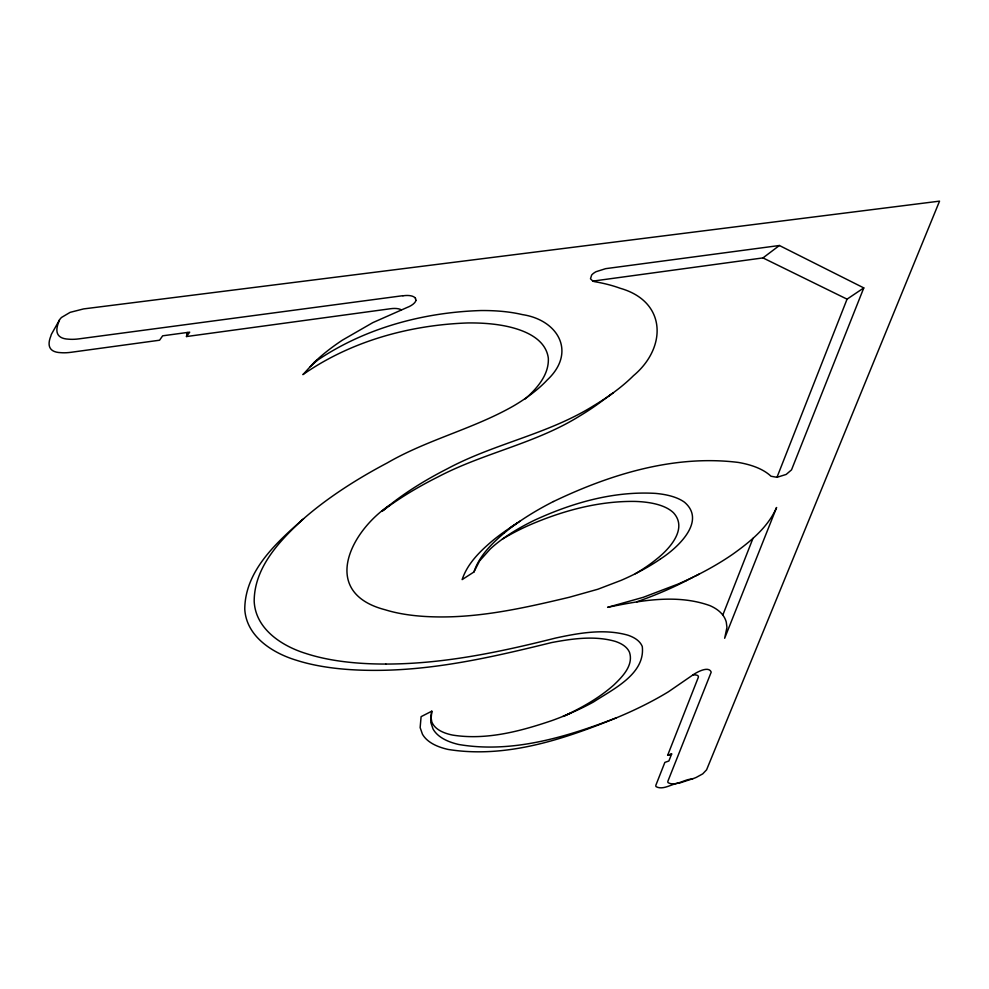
<?xml version="1.0" encoding="UTF-8"?>
<svg xmlns="http://www.w3.org/2000/svg" width="989" height="989" viewBox="0 0 989 989"><rect width="100%" height="100%" fill="white"/><g stroke="black" fill="none" stroke-linecap="round" stroke-linejoin="round"><path stroke-width="1.48" d="M415.813 300.273L415.442 298.332M401.25 309.792A19.545 8.617 -19.9 0 0 390.544 308.729L186.476 336.544L187.242 332.489M693.388 674.609L668.477 691.744A138.633 43.627 -20.8 0 1 616.345 717.853C563.569 739.413 505.614 758.736 447.992 749.415A191.779 61.095 -20.9 0 1 422.414 734.122L420.14 727.607L421.104 716.654L431.785 711.19L430.907 716.654L431.76 721.698A136.074 43.565 -20.6 0 0 452.542 735.074C486.328 740.452 520.548 731.242 552.369 720.425A100.235 31.809 -20.5 0 0 570.999 712.995A99.901 31.697 -20.5 0 0 593.524 701.967C612.908 689.234 645.36 674.102 642.294 646.596A136.136 43.405 -20.3 0 0 627.768 635.148C604.131 628.51 579.097 632.985 555.595 638.053C500.026 652.048 443.356 664.052 385.784 664.052M431.785 711.19L430.771 722.316L433.009 728.93A194.722 62.122 -21 0 0 458.748 744.494C512.364 753.606 566.685 736.953 616.332 717.841M519.942 521.203L509.533 528.163A138.485 49.153 -21.1 0 0 492.04 541.131C479.677 551.664 467.327 563.792 462.147 579.603L473.929 571.988C479.232 555.954 491.743 543.641 504.303 532.947M473.929 571.988L479.591 560.924L490.148 549.105A99.345 35.431 -20.9 0 1 534.48 520.239C572.112 502.857 613.576 490.94 655.361 493.387A145.049 51.107 -20.8 0 1 684.598 502.301C706.776 521.388 677.094 548.351 660.38 559.02M671.568 754.199L667.649 755.299L698.234 677.552A13.908 4.24 -21.3 0 0 695.205 674.918A11.979 3.647 -21.4 0 0 692.844 675.042M722.811 615.059L752.975 538.35M553.457 501.534C610.411 474.226 674.597 454.483 738.326 462.432A205.897 71.999 -21 0 1 770.987 476.241L776.983 477.304L847.054 299.16L863.793 287.91L779.394 245.507L605.639 268.662L596.033 271.715A9.902 4.265 -22 0 0 591.645 275.053L590.495 278.787L592.819 281.074A19.211 8.271 -22.1 0 0 595.217 281.778A249.846 102.46 -20.1 0 1 620.165 288.269C666.673 301.373 667.167 347.535 633.455 375.696A139.894 57.313 -21 0 1 613.365 392.707L599.309 403.018A140.735 57.461 -20.9 0 1 579.789 415.924C535.754 443.517 483.633 452.875 437.917 476.945A178.341 66.003 -20.5 0 0 382.15 511.177L389.666 505.119C349.587 531.897 319.942 592.893 385.253 609.793A272.395 100.89 -21.3 0 0 433.689 616.839C479.702 618.125 524.949 607.815 569.404 597.232L597.888 589.234L621.08 580.37A97.577 34.244 -21.1 0 0 660.405 559.02M863.793 287.91L791.521 469.862L786.181 474.436L776.983 477.304M667.649 755.299L671.704 753.853L668.885 760.986L664.855 762.408L656.004 784.883A19.36 5.378 -21.1 0 0 656.103 786.675C663.359 790.619 672.273 783.313 679.406 783.065A11.67 3.239 -21.1 0 0 680.729 782.658L692.893 778.677A11.67 3.227 -21.2 0 0 696.281 777.391L702.734 773.868L706.591 769.813L939.55 201.138L83.608 308.914L70.17 312.339L61.602 317.395A15.651 7.294 -16.8 0 0 59.464 319.991L51.613 333.923A15.948 7.38 -16.7 0 0 50.934 335.84C46.57 346.41 49.982 352.22 60.589 352.653A30.325 13.97 -16.8 0 0 70.862 352.319L159.563 340.216L162.653 335.815L189.69 332.156L186.476 336.544M416.023 300.223A11.386 5.056 -20.2 0 1 407.072 307.492L372.791 322.649L342.429 340.129A145.049 61.306 -20.2 0 0 313.995 362.604L302.906 374.633C350.774 341.168 409.594 325.01 467.574 322.958A185.672 76.536 -19.7 0 1 508.371 326.679C524.974 330.487 545.743 338.93 548.326 358.117C549.179 374.843 536.916 388.454 525.258 398.888M310.262 366.659L317.444 360.107M314.007 362.604C362.481 328.707 422.08 312.388 480.815 310.546A189.097 78.316 -19.8 0 1 522.353 314.601C558.538 320.016 576.698 352.591 547.127 380.073A107.035 44.406 -20.5 0 1 513.501 405.96C473.261 428.929 427.347 439.635 387.194 462.951A252.096 93.609 -20.5 0 0 303.536 518.78C279.974 540.39 254.148 567.278 254.185 601.399C255.558 629.227 282.236 646.287 306.38 653.63A377.786 139.857 -21.4 0 0 385.784 664.052M303.549 518.78C276.772 542.293 245.037 570.579 244.765 609.113C246.273 636.57 272.779 653.16 296.613 660.318A371.172 136.977 -21.2 0 0 375.288 670.369C435.185 670.369 493.894 656.77 551.714 642.541C572.47 638.671 594.414 635.47 615.109 641.329A134.108 42.712 -20.2 0 1 629.585 652.567C633.578 665.436 622.402 676.723 613.959 684.87C598.951 698.197 581.235 708.05 563.1 716.419C565.757 715.356 568.329 714.033 570.999 712.995M300.186 521.735L301.83 520.313M383.992 509.669L385.858 508.161M592.906 281.111L762.976 257.906L779.394 245.507M610.967 394.438L608.631 396.169M693.648 674.411C697.999 671.568 708.878 665.894 711.215 672.112L668.02 780.89A19.632 5.452 -21.2 0 0 668.107 782.695C675.376 786.712 684.388 779.307 691.558 779.085A11.744 3.251 -21.2 0 0 692.893 778.677M512.253 526.346L509.533 528.163M513.279 525.654L517.692 522.699M686.082 580.803L693.821 576.847M694.81 576.34L699.371 574.003A134.096 46.557 -21.5 0 0 733.047 554.013C750.292 541.651 767.897 527.446 776.588 507.505L724.653 638.276L726.94 627.397L726.297 622.242A194.388 61.677 -20.5 0 0 709.867 605.614C676.933 593.796 640.884 600.521 607.605 607.333L643.283 597.307L678.046 584.066A136 47.249 -21.5 0 0 699.371 574.003M403.005 295.674L78.935 338.868A30.956 14.378 -16.9 0 1 68.513 339.178C57.683 338.695 54.333 332.675 58.759 321.944A16.108 7.504 -16.8 0 1 59.451 319.991M762.976 257.906L847.054 299.16M613.365 392.707A141.575 58.03 -21 0 1 593.585 405.774C548.141 434.196 494.24 443.542 447.275 468.798A179.405 66.634 -20.6 0 0 389.641 505.119M504.316 532.947A138.237 49.203 -21.2 0 1 553.444 501.522M635.346 573.731A97.132 34.022 -21 0 0 656.597 559.094C669.318 549.093 687.998 528.843 673.62 512.92A142.057 49.944 -20.7 0 0 634.95 501.423C598.765 500.929 563.062 510.633 530.017 524.825A98.616 35.085 -20.8 0 0 502.325 539.153M402.943 295.81A19.162 8.493 -20.1 0 1 415.516 298.295M685.834 580.963A138.67 48.152 -21.3 0 1 636.755 601.807M512.376 526.259L513.019 525.827L512.376 526.259"/></g></svg>
